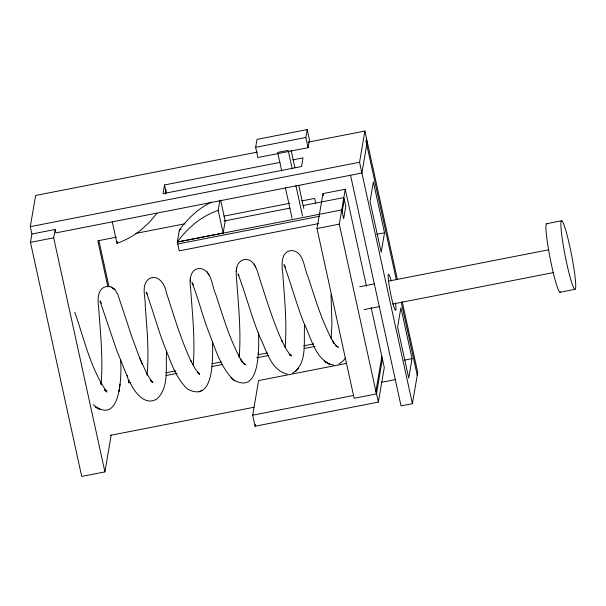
<?xml version="1.0" encoding="UTF-8"?>
<svg xmlns="http://www.w3.org/2000/svg" width="606" height="606" viewBox="0 0 606 606"><rect width="100%" height="100%" fill="white"/><g stroke="black" fill="none" stroke-linecap="round" stroke-linejoin="round"><path stroke-width="0.91" d="M243.65 363.577L245.294 364.448L243.551 363.433L244.922 364.6L240.855 359.737L242.445 362.312C230.166 341.375 223.553 317.749 215.903 294.864C211.699 286.244 212.077 269.852 199.844 268.473C189.511 268.723 189.557 280.82 190.602 288.244C192.367 313.81 195.253 339.496 193.231 365.138M190.42 277.465L190.269 281.343M193.42 284.873L191.92 282.517C198.314 298.357 202.306 315.112 208.366 331.096C215.107 347.859 220.167 366.713 233.34 379.712C260.8 396.006 258.792 346.776 258.573 332.891M130.123 382.5C134.487 392.218 144.955 406.414 157.007 398.899C169.392 387.204 165.514 367.463 166.544 352.154M93.256 404.694C120.942 427.313 121.882 374.129 120.571 359.426M239.022 357.487L239.408 354.298L239.309 355.555C241.067 331.126 238.59 306.659 236.817 282.298C236.128 274.548 234.234 262.36 244.059 259.542C254.096 258.065 257.095 270.087 259.285 277.396C266.223 298.993 272.851 320.786 282.199 341.504L281.608 340.269L286.418 349.624L290.804 355.745L289.554 354.268L291.456 355.919L289.941 354.76L291.622 355.495L289.145 354.608M236.552 267.807L236.249 271.427M258.186 353.866L258.277 352.851M331.141 339.034L331.936 323.483L331.02 294.418M147.008 375.182C149.303 352.033 146.872 328.755 145.243 305.636C145.645 297.054 140.895 285.729 148.553 279.146C157.787 273.162 165.188 284.479 166.362 292.546C173.877 315.665 180.762 339.102 191.011 361.199L190.595 360.305L195.321 369.024L199.586 374.402L197.367 372.152L199.124 373.281L197.624 372.69M285.108 347.435C287.138 322.468 284.441 297.425 282.676 272.518C281.495 264.587 280.889 250.778 292.092 250.513C304.28 252.225 303.773 268.041 308 276.737C315.605 299.515 322.187 323.028 334.368 343.89L332.55 341.133L336.633 346.17L338.451 347.329L335.391 345.412M119.973 384.136L119.094 391.256L119.314 389.514M101.02 384.363L101.278 382.553L101.088 384.128C103.293 358.199 100.331 332.202 98.558 306.333C97.377 298.947 97.771 287.13 107.588 286.403M111.201 435.085L104.914 471.892L81.712 476.43L30.482 242.362L31.906 234.014L30.3 226.667L35.633 195.458L257.308 152.091M104.914 471.892L53.676 237.825L55.101 229.477L31.906 234.014M157.022 213.221L149.432 222.205L141.001 229.985A81.658 79.022 9.7 0 1 116.966 243.317L117.284 241.476M130.752 382.424L128.904 382.787L129.389 379.924M279.934 162.385L164.537 184.959L163.059 193.625L301.538 166.529L303.015 157.871L292.865 159.855M165.271 194.011L166.059 189.413M318.574 223.606L179.24 250.861L177.316 242.089L179.429 229.742L181.285 229.379M218.183 210.388A80.742 78.136 9.7 0 0 194.67 223.455L188.458 228.985L182.679 235.196A107.573 104.096 9.7 0 0 177.353 242.006L223.144 233.052L218.183 210.388L219.917 200.238M223.144 233.052L225.197 221.054L220.629 200.207M255.649 147.311L257.005 139.388L307.197 129.57L309.431 139.789L308.075 147.705L257.883 157.522L255.649 147.311L305.841 137.486L307.197 129.57M371.107 307.333L384.28 367.501L378.364 402.104L255.096 426.223L252.679 415.186L258.595 380.583L346.647 363.358M255.096 426.223L255.406 424.397M382.416 358.994L376.447 393.915L354.146 398.278L316.991 228.523L322.96 193.609L345.261 189.246L366.463 286.115M376.447 393.915L339.292 224.159L345.261 189.246M342.155 211.842L344.261 199.503M350.548 175.24L401.036 405.891L412.398 403.672L359.555 162.256L364.895 131.047L308.318 142.115M366.501 138.388L366.009 141.251L396.263 279.48M367.244 141.804L361.911 173.013L55.85 232.893L55.101 229.477M384.515 232.818L381.189 252.27L370.039 201.359L373.364 181.906L384.515 232.818L376.644 234.355M381.863 356.464L375.947 391.075L378.364 402.104M412.05 358.638L408.724 378.099L397.581 327.187L400.907 307.727L412.05 358.638L404.187 360.184M412.398 403.672L417.731 372.455L402.202 301.5M292.577 373.122C308.212 363.517 303.22 340.269 304.666 324.763M345.215 358.078L343.625 360.456L339.14 363.979M295.751 371.425L298.697 368.183M147.44 294.099L146.167 292.092C152.606 309.257 157.234 327.066 163.756 344.208C170.172 359.729 174.937 377.174 187.489 389.044C214.933 403.732 212.668 356.26 212.547 341.761M198.601 391.93L202.283 390.423M30.3 226.667L359.555 162.256M30.482 242.362L53.676 237.825M116.36 237.196L97.824 240.824L107.913 286.918M135.827 233.386L184.951 223.781M223.872 216.168L289.676 203.29M301.727 200.934L314.703 198.397L315.711 203.002M224.015 221.023L289.971 208.123M302.97 205.578L343.844 197.579L345.761 206.351L343.655 218.698L341.731 209.926L177.316 242.089M177.74 244.006L319.862 216.206M316.991 228.523L339.292 224.159M546.771 223.682L561.709 220.766M359.653 286.774L374.463 283.873M388.34 281.161L548.422 249.846M364.039 309.636L379.773 306.56M392.726 304.023L553.732 272.526M559.929 292.274L574.859 289.357A34.951 3.212 78.9 0 0 567.966 238.59A34.951 3.212 78.9 0 0 562.035 237.234A34.951 3.212 78.9 0 0 574.859 289.357M165.536 372.857L175.732 370.864M211.88 363.789L221.145 361.979M258.217 354.722L267.488 352.912M303.629 345.837L313.825 343.844M165.976 375.538L177.096 373.357M211.388 366.653L222.508 364.479M256.8 357.767L268.852 355.411M304.068 348.518L315.188 346.344M110.247 435.373L254.005 407.247M381.076 382.394L394.983 379.674M252.679 415.186L353.707 395.423M333.618 365.077C315.378 361.274 311.196 337.178 303.886 322.983C296.304 303.864 291.198 283.866 283.949 264.648L285.608 267.382M151.159 381.522L152.841 381.788L151.273 381.492L152.879 382.288L151.091 381.045L152.454 382.136L150.439 379.886L151.432 381.136L146.841 373.743L139.38 357.282L142.145 363.926L141.902 363.342M287.183 374.091C270.958 370.205 266.731 350.791 260.179 337.739C251.498 316.915 246.006 294.933 238.029 273.874L238.931 275.594M105.247 390.461L106.489 390.832L104.853 390.211L106.489 391.135L104.649 389.597L106.944 392.037C90.332 368.365 84.302 339.155 74.773 312.226M109.527 286.57L111.368 287.13L114.928 289.615L117.791 294.327L131.835 336.784L139.516 357.608M230.969 377.69L234.719 380.879M101.543 303.227L99.967 300.894L116.405 349.45L127.358 376.841M206.707 271.458L209.328 275.525M254.081 264.027L255.709 267.148M364.895 131.047L397.362 279.381M401.293 302.432L417.246 375.319M322.96 193.609L323.362 195.45M305.841 137.486L308.075 147.705M291.092 150.243L294.933 167.817M298.781 185.391L303.841 208.509M292.236 168.862L288.183 150.371L277.669 152.424L281.722 170.922M295.88 185.512L302.553 216.031M285.365 187.572L292.047 218.092M179.429 229.742L179.709 231.022M164.537 184.959L166.302 193.026M112.239 221.72L116.973 243.317M98.922 240.726L109.012 286.82M127.29 375.409L128.904 382.787M560.452 291.812A34.951 3.212 78.9 0 1 550.225 258.754A34.951 3.212 78.9 0 1 547.142 223.925M211.555 202.04A80.742 78.136 9.7 0 0 196.715 211.464L190.504 216.993L184.724 223.197A107.573 104.096 9.7 0 0 179.406 230.015M395.529 302.947A18.347 1.689 78.9 0 1 393.635 306.053A18.347 1.689 78.9 0 1 388.408 279.76A18.347 1.689 78.9 0 1 391.014 280.237M99.748 409.398L95.756 407.179L99.748 409.398M329.596 364.418L324.24 361.032L329.596 364.418M111.936 287.517L111.368 287.13L114.928 289.615L111.936 287.517"/></g></svg>
